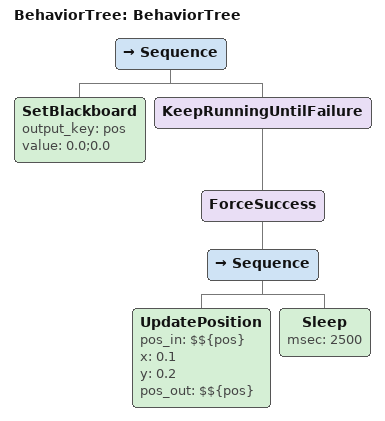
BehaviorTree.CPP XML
<?xml version="1.0"?>
<root BTCPP_format="4" main_tree_to_execute="BehaviorTree">
    <BehaviorTree ID="BehaviorTree">
        <Sequence>
            <SetBlackboard output_key="pos" value="0.0;0.0" />
            <KeepRunningUntilFailure>
                <ForceSuccess>
                    <Sequence>
                        <UpdatePosition pos_in="$${pos}" x="0.1" y="0.2" pos_out="$${pos}"/>
                        <Sleep msec="2500"/>
                    </Sequence>
                </ForceSuccess>
            </KeepRunningUntilFailure>
        </Sequence>
    </BehaviorTree>
</root>
